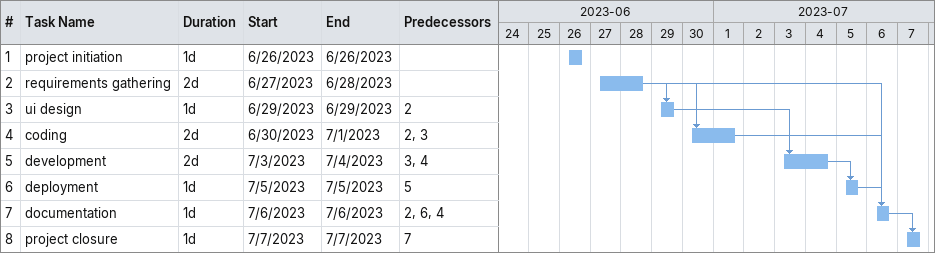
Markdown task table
| ID | Task | Duration | Start | Finish | Predecessors |
|---|---|---|---|---|---|
| 1 | project initiation | 1d | 2023-06-26 | 2023-06-26 |  |
| 2 | requirements gathering | 2d | 2023-06-27 | 2023-06-28 |  |
| 3 | ui design | 1d | 2023-06-29 | 2023-06-29 | 2 |
| 4 | coding | 2d | 2023-06-30 | 2023-07-01 | 2, 3 |
| 5 | development | 2d | 2023-07-03 | 2023-07-04 | 3, 4 |
| 6 | deployment | 1d | 2023-07-05 | 2023-07-05 | 5 |
| 7 | documentation | 1d | 2023-07-06 | 2023-07-06 | 2, 6, 4 |
| 8 | project closure | 1d | 2023-07-07 | 2023-07-07 | 7 |
